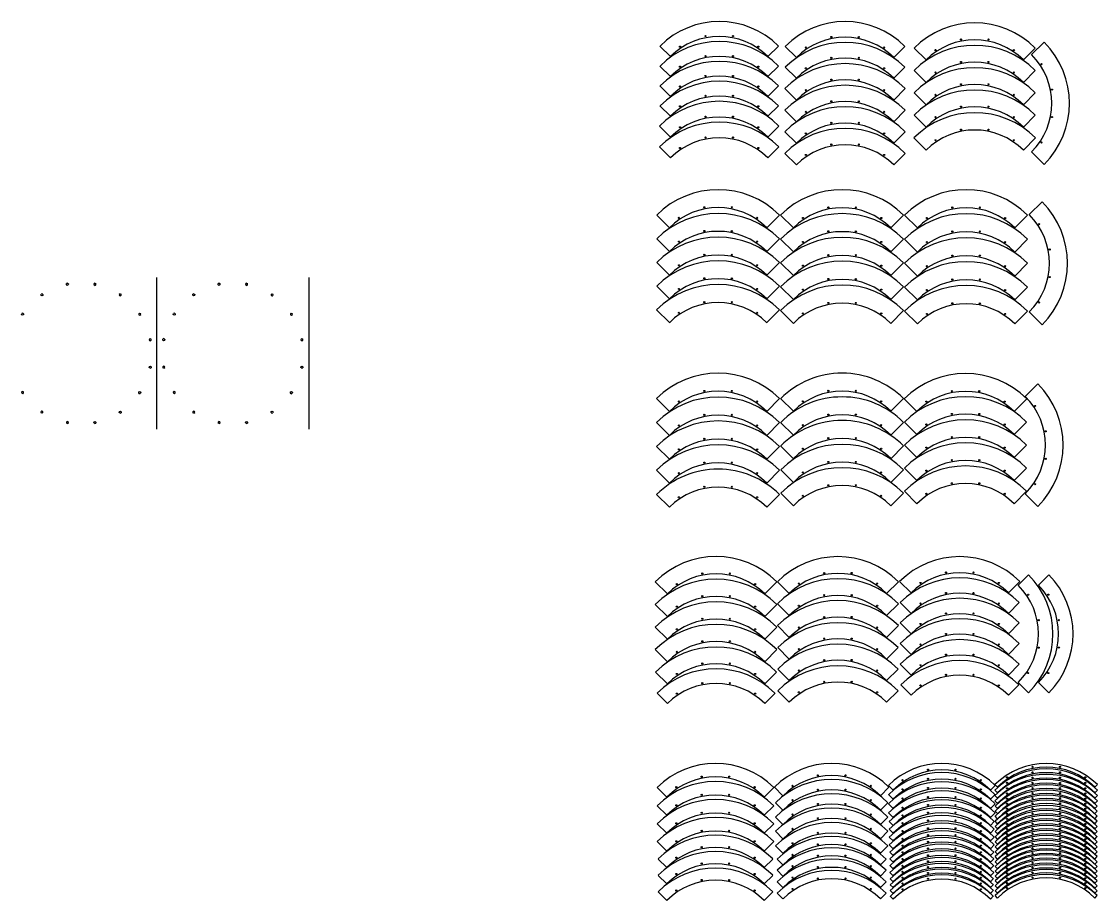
# Model space of a CAD drawing. Header units: millimetres. Extents: x -5261 to 5199, y -3405 to 2321.
# Drawn here: x -2830 to 78, y -3405 to -1030 of the extents above; entities that cross this region are included whole.
import ezdxf

# ---------------------------------------------------------------- set-up
doc = ezdxf.new("R2010")
doc.units = ezdxf.units.MM
doc.layers.add('Capa1', color=7, linetype='Continuous')
doc.layers.add('Predeterminado', color=7, linetype='Continuous')

msp = doc.modelspace()

# ---------------------------------------------------------------- linework, layer by layer
at = {"layer": 'Capa1', "color": 7, "linetype": 'Continuous'}
for p, q in [((-1076, -1124.8), (-1104.5, -1096.3)), ((-813, -1124.8), (-784.5, -1096.3)), ((-736, -1127.2), (-766, -1097.2)), ((-472.9, -1127.2), (-443, -1097.2)), ((-385.5, -1133.9), (-417.8, -1101.6)), ((-122.5, -1133.9), (-90.2, -1101.6)), ((-100.3, -1119.5), (-66.6, -1085.7)), ((-1076, -1178.7), (-1104.5, -1150.3)), ((-813, -1178.7), (-784.5, -1150.3)), ((-736, -1183.4), (-766, -1153.4)), ((-472.9, -1183.4), (-443, -1153.4)), ((-385.5, -1194.7), (-417.8, -1162.4)), ((-122.5, -1194.7), (-90.2, -1162.4)), ((-1076, -1232.5), (-1104.5, -1204)), ((-813, -1232.5), (-784.5, -1204)), ((-736, -1242.5), (-767.2, -1211.3)), ((-472.9, -1242.5), (-441.7, -1211.3)), ((-385.5, -1254.9), (-417.8, -1222.6)), ((-122.5, -1254.9), (-90.2, -1222.6)), ((-1076, -1286), (-1104.5, -1257.6)), ((-813, -1286), (-784.5, -1257.6)), ((-736, -1301.1), (-767.2, -1269.8)), ((-472.9, -1301.1), (-441.7, -1269.8)), ((-385.5, -1315.3), (-417.8, -1283)), ((-122.5, -1315.3), (-90.2, -1283)), ((-1076, -1342.6), (-1106, -1312.6)), ((-813, -1342.6), (-783, -1312.6)), ((-736, -1359.1), (-767.2, -1327.8)), ((-472.9, -1359.1), (-441.7, -1327.8)), ((-385.5, -1377.7), (-418.7, -1344.6)), ((-122.5, -1377.7), (-89.4, -1344.6)), ((-1076, -1398.8), (-1106, -1368.8)), ((-813, -1398.8), (-783, -1368.8)), ((-736, -1417.6), (-767.2, -1386.3)), ((-472.9, -1417.6), (-441.7, -1386.3)), ((-100.3, -1382.5), (-66.6, -1416.3)), ((-106.7, -1551.8), (-72, -1517.1)), ((-1079.1, -1587.3), (-1113.3, -1553.1)), ((-816.1, -1587.3), (-781.9, -1553.1)), ((-743.9, -1587.7), (-778.4, -1553.2)), ((-480.8, -1587.7), (-446.3, -1553.2)), ((-408.9, -1587.9), (-443.5, -1553.2)), ((-145.8, -1587.9), (-111.2, -1553.2)), ((-1079.1, -1651.5), (-1113.3, -1617.3)), ((-816.1, -1651.5), (-781.9, -1617.3)), ((-743.9, -1652.3), (-778.4, -1617.8)), ((-480.8, -1652.3), (-446.3, -1617.8)), ((-408.9, -1652.9), (-443.5, -1618.2)), ((-145.8, -1652.9), (-111.2, -1618.2)), ((-1079.1, -1715.5), (-1113.3, -1681.3)), ((-816.1, -1715.5), (-781.9, -1681.3)), ((-743.9, -1716.5), (-778.4, -1682)), ((-480.8, -1716.5), (-446.3, -1682)), ((-408.9, -1718), (-443.5, -1683.3)), ((-145.8, -1718), (-111.2, -1683.3)), ((-2463.9, -2131.9), (-2463.9, -1721.9)), ((-2053.9, -1721.9), (-2053.9, -2131.9)), ((-1079.1, -1779.4), (-1113.3, -1745.2)), ((-816.1, -1779.4), (-781.9, -1745.2)), ((-743.9, -1781.3), (-778.5, -1746.6)), ((-480.8, -1781.3), (-446.2, -1746.6)), ((-408.9, -1782.4), (-443.5, -1747.8)), ((-145.8, -1782.4), (-111.2, -1747.8)), ((-1079.1, -1843.7), (-1113.6, -1809.2)), ((-816.1, -1843.7), (-781.6, -1809.2)), ((-743.9, -1845.6), (-778.5, -1811)), ((-480.8, -1845.6), (-446.2, -1811)), ((-408.9, -1846.9), (-443.5, -1812.3)), ((-145.8, -1846.9), (-111.2, -1812.3)), ((-106.7, -1814.8), (-72, -1849.5)), ((-117.5, -2042.9), (-83.4, -2008.8)), ((-1079.1, -2083.5), (-1113.7, -2048.8)), ((-816.1, -2083.5), (-781.5, -2048.8)), ((-743.9, -2083.2), (-778.4, -2048.8)), ((-480.9, -2083.2), (-446.4, -2048.8)), ((-410.3, -2083.9), (-444.4, -2049.8)), ((-147.2, -2083.9), (-113.2, -2049.8)), ((-1079.1, -2148.2), (-1113.7, -2113.6)), ((-816.1, -2148.2), (-781.5, -2113.6)), ((-743.9, -2147.5), (-778.4, -2113.1)), ((-480.9, -2147.5), (-446.4, -2113.1)), ((-410.3, -2145.8), (-443.8, -2112.3)), ((-147.2, -2145.8), (-113.7, -2112.3)), ((-1079.1, -2212.8), (-1113.7, -2178.2)), ((-816.1, -2212.8), (-781.5, -2178.2)), ((-743.9, -2211.2), (-778.4, -2176.7)), ((-480.9, -2211.2), (-446.4, -2176.8)), ((-410.3, -2208.2), (-443.8, -2174.6)), ((-147.2, -2208.2), (-113.7, -2174.6)), ((-410.3, -2270.6), (-443.8, -2237)), ((-147.2, -2270.6), (-113.7, -2237)), ((-1079.1, -2277.2), (-1113.7, -2242.5)), ((-816.1, -2277.2), (-781.5, -2242.5)), ((-743.9, -2275.3), (-778, -2241.2)), ((-480.9, -2275.3), (-446.8, -2241.2)), ((-1079.1, -2342.5), (-1113.6, -2308)), ((-816.1, -2342.5), (-781.6, -2308.1)), ((-743.9, -2338.3), (-778, -2304.2)), ((-480.9, -2338.3), (-446.8, -2304.2)), ((-410.3, -2333), (-443.8, -2299.4)), ((-147.2, -2333), (-113.7, -2299.4)), ((-117.5, -2305.9), (-83.4, -2340)), ((-136.4, -2553.1), (-108.5, -2525.3)), ((-82, -2553.1), (-54.1, -2525.3)), ((-1084.6, -2576.8), (-1117.4, -2544)), ((-821.5, -2576.8), (-788.7, -2544)), ((-755.1, -2575.6), (-787.1, -2543.6)), ((-492.1, -2575.6), (-460.1, -2543.6)), ((-426.1, -2574), (-456.9, -2543.1)), ((-163, -2574), (-132.2, -2543.1)), ((-1084.6, -2637.9), (-1117.4, -2605)), ((-821.5, -2637.9), (-788.7, -2605)), ((-755.1, -2635.3), (-787.1, -2603.3)), ((-492.1, -2635.3), (-460.1, -2603.3)), ((-426.1, -2629.5), (-455.6, -2600)), ((-163, -2629.5), (-133.5, -2600)), ((-1084.6, -2699), (-1117.4, -2666.2)), ((-821.5, -2699), (-788.7, -2666.2)), ((-755.1, -2694.3), (-787.1, -2662.3)), ((-492.1, -2694.3), (-460.1, -2662.3)), ((-426.1, -2684.6), (-455.6, -2655.1)), ((-163, -2684.6), (-133.5, -2655.1)), ((-1084.6, -2760), (-1117.4, -2727.1)), ((-821.5, -2760), (-788.7, -2727.1)), ((-755.1, -2752.6), (-786, -2721.7)), ((-492.1, -2752.6), (-461.2, -2721.7)), ((-426.1, -2740), (-455.6, -2710.5)), ((-163, -2740), (-133.5, -2710.5)), ((-1084.6, -2819.9), (-1116.6, -2787.9)), ((-821.5, -2819.9), (-789.6, -2787.9)), ((-755.1, -2810.5), (-786, -2779.6)), ((-492.1, -2810.5), (-461.2, -2779.6)), ((-426.1, -2796.2), (-455.6, -2766.7)), ((-163, -2796.2), (-133.5, -2766.7)), ((-136.4, -2816.2), (-108.5, -2844)), ((-82, -2816.2), (-54.1, -2844)), ((-1084.6, -2873), (-1112.4, -2845.1)), ((-821.5, -2873), (-793.7, -2845.1)), ((-755.1, -2869.3), (-786, -2838.4)), ((-492.1, -2869.3), (-461.2, -2838.4)), ((-426.1, -2850.6), (-453.9, -2822.7)), ((-163, -2850.6), (-135.2, -2822.7)), ((-1086.1, -3125.7), (-1112, -3099.8)), ((-823.1, -3125.7), (-797.2, -3099.8)), ((-772.1, -3122.1), (-795.4, -3098.8)), ((-509, -3122.1), (-485.7, -3098.8)), ((-474.6, -3106.8), (-487.1, -3094.3)), ((-211.5, -3106.8), (-199, -3094.3)), ((-192.3, -3099.1), (-199.4, -3092)), ((-192.3, -3114.1), (-199.4, -3107)), ((70.7, -3099.1), (77.8, -3092)), ((70.7, -3114.1), (77.8, -3107)), ((-474.6, -3131.6), (-487.1, -3119)), ((-211.5, -3131.6), (-199, -3119)), ((-192.3, -3128.5), (-199.4, -3121.5)), ((-192.3, -3142.8), (-199.4, -3135.8)), ((70.7, -3128.5), (77.8, -3121.5)), ((70.7, -3142.8), (77.8, -3135.8)), ((-1086.1, -3174.7), (-1112, -3148.8)), ((-823.1, -3174.7), (-797.2, -3148.8)), ((-772.1, -3160.9), (-792.1, -3140.8)), ((-509, -3160.9), (-489, -3140.8)), ((-474.6, -3156.2), (-487.1, -3143.6)), ((-474.6, -3181), (-487.1, -3168.5)), ((-211.5, -3156.2), (-199, -3143.6)), ((-211.5, -3181), (-199, -3168.5)), ((-192.3, -3156.6), (-198.9, -3150)), ((-192.3, -3170.3), (-198.9, -3163.7)), ((70.7, -3156.6), (77.3, -3150)), ((70.7, -3170.3), (77.3, -3163.7)), ((-1086.1, -3223.2), (-1112, -3197.4)), ((-823.1, -3223.2), (-797.2, -3197.4)), ((-772.1, -3199.5), (-792.1, -3179.4)), ((-509, -3199.5), (-489, -3179.4)), ((-474.6, -3202), (-485, -3191.6)), ((-211.5, -3202), (-201.1, -3191.6)), ((-192.3, -3183.9), (-198.9, -3177.3)), ((-192.3, -3197.6), (-198.9, -3191)), ((70.7, -3183.9), (77.3, -3177.3)), ((70.7, -3197.6), (77.3, -3191)), ((-772.1, -3238.1), (-792.1, -3218.1)), ((-509, -3238.1), (-489, -3218.1)), ((-474.6, -3222.8), (-485, -3212.4)), ((-211.5, -3222.8), (-201.1, -3212.4)), ((-192.3, -3211.5), (-198.7, -3205.1)), ((-192.3, -3225.1), (-198.7, -3218.7)), ((70.7, -3211.5), (77.1, -3205.1)), ((70.7, -3225.1), (77.1, -3218.7)), ((-1086.1, -3271.8), (-1112, -3245.9)), ((-823.1, -3271.8), (-797.2, -3245.9)), ((-474.6, -3244.2), (-485, -3233.8)), ((-474.6, -3265.2), (-485, -3254.8)), ((-211.5, -3244.2), (-201.1, -3233.8)), ((-211.5, -3265.2), (-201.1, -3254.8)), ((-192.3, -3238.9), (-198.7, -3232.5)), ((-192.3, -3252.5), (-198.7, -3246.1)), ((70.7, -3238.9), (77.1, -3232.5)), ((70.7, -3252.5), (77.1, -3246.1)), ((-772.1, -3277.4), (-792.1, -3257.3)), ((-509, -3277.4), (-489, -3257.3)), ((-474.6, -3283.6), (-483.5, -3274.7)), ((-211.5, -3283.6), (-202.6, -3274.7)), ((-192.3, -3266.2), (-198.7, -3259.8)), ((-192.3, -3279.4), (-198.7, -3273.1)), ((70.7, -3266.2), (77.1, -3259.8)), ((70.7, -3279.4), (77.1, -3273.1)), ((-1086.1, -3316.2), (-1109.5, -3292.9)), ((-823.1, -3316.2), (-799.8, -3292.9)), ((-772.1, -3308.6), (-787.7, -3292.9)), ((-509, -3308.6), (-493.3, -3292.9)), ((-474.6, -3301.6), (-483.5, -3292.7)), ((-474.6, -3319.7), (-483.5, -3310.8)), ((-211.5, -3301.6), (-202.6, -3292.7)), ((-211.5, -3319.7), (-202.6, -3310.8)), ((-192.3, -3292.9), (-198.7, -3286.5)), ((-192.3, -3306.5), (-198.7, -3300.1)), ((-192.3, -3319.4), (-198.7, -3313.1)), ((70.7, -3292.9), (77.1, -3286.5)), ((70.7, -3306.5), (77.1, -3300.1)), ((70.7, -3319.4), (77.1, -3313.1)), ((-1086.1, -3360.3), (-1109.5, -3337)), ((-823.1, -3360.3), (-799.8, -3337)), ((-772.1, -3339.1), (-787.7, -3323.4)), ((-509, -3339.1), (-493.3, -3323.4)), ((-474.6, -3338.1), (-483.5, -3329.2)), ((-211.5, -3338.1), (-202.6, -3329.2)), ((-192.3, -3332.4), (-198.7, -3326)), ((-192.3, -3345.3), (-198.7, -3339)), ((70.7, -3332.4), (77.1, -3326)), ((70.7, -3345.3), (77.1, -3339)), ((-772.1, -3369.9), (-787.7, -3354.2)), ((-509, -3369.9), (-493.3, -3354.2)), ((-474.6, -3354.3), (-482.4, -3346.5)), ((-474.6, -3370.2), (-482.4, -3362.3)), ((-211.5, -3354.3), (-203.7, -3346.5)), ((-211.5, -3370.2), (-203.7, -3362.3)), ((-192.3, -3358.6), (-198.7, -3352.2)), ((-192.3, -3371.7), (-198.7, -3365.3)), ((70.7, -3358.6), (77.1, -3352.2)), ((70.7, -3371.7), (77.1, -3365.3)), ((-1086.1, -3404.9), (-1109.5, -3381.6)), ((-823.1, -3404.9), (-799.8, -3381.6)), ((-772.1, -3400.6), (-787.7, -3384.9)), ((-509, -3400.6), (-493.3, -3384.9)), ((-474.6, -3385.9), (-482.4, -3378)), ((-474.6, -3401.6), (-482.4, -3393.7)), ((-211.5, -3385.9), (-203.7, -3378)), ((-211.5, -3401.6), (-203.7, -3393.7)), ((-192.3, -3385), (-198.7, -3378.6)), ((-192.3, -3398.3), (-198.7, -3391.9)), ((70.7, -3385), (77.1, -3378.6)), ((70.7, -3398.3), (77.1, -3391.9))]:
    msp.add_line(p, q, dxfattribs=at)
for centre in [(-981.7, -1069.4), (-907.3, -1069.4), (-641.6, -1071.9), (-567.3, -1071.9), (-1050.3, -1097.9), (-838.7, -1097.9), (-710.3, -1100.3), (-498.6, -1100.3), (-291.2, -1078.6), (-216.9, -1078.6), (-981.7, -1123.4), (-907.3, -1123.4), (-641.6, -1128.1), (-567.3, -1128.1), (-359.9, -1107.1), (-148.2, -1107.1), (-1050.3, -1151.9), (-838.7, -1151.9), (-710.3, -1156.5), (-498.6, -1156.5), (-291.2, -1139.3), (-216.9, -1139.3), (-73.5, -1145.2), (-981.7, -1177.2), (-907.3, -1177.2), (-641.6, -1187.2), (-567.3, -1187.2), (-359.9, -1167.8), (-148.2, -1167.8), (-1050.3, -1205.6), (-838.7, -1205.6), (-710.3, -1215.6), (-498.6, -1215.6), (-291.2, -1199.6), (-216.9, -1199.6), (-45, -1213.9), (-981.7, -1230.7), (-907.3, -1230.7), (-641.6, -1245.8), (-567.3, -1245.8), (-359.9, -1228.1), (-148.2, -1228.1), (-1050.3, -1259.2), (-838.7, -1259.2), (-710.3, -1274.2), (-498.6, -1274.2), (-291.2, -1259.9), (-216.9, -1259.9), (-981.7, -1287.2), (-907.3, -1287.2), (-641.6, -1303.8), (-567.3, -1303.8), (-359.9, -1288.4), (-148.2, -1288.4), (-45, -1288.2), (-1050.3, -1315.7), (-838.7, -1315.7), (-710.3, -1332.2), (-498.6, -1332.2), (-291.2, -1322.4), (-216.9, -1322.4), (-981.7, -1343.4), (-907.3, -1343.4), (-641.6, -1362.2), (-567.3, -1362.2), (-359.9, -1350.8), (-148.2, -1350.8), (-73.5, -1356.9), (-1050.3, -1371.9), (-838.7, -1371.9), (-710.3, -1390.7), (-498.6, -1390.7), (-984.8, -1531.9), (-910.4, -1531.9), (-649.5, -1532.4), (-575.2, -1532.4), (-314.5, -1532.6), (-240.2, -1532.6), (-1053.4, -1560.4), (-841.8, -1560.4), (-718.2, -1560.8), (-506.5, -1560.8), (-383.2, -1561), (-171.5, -1561), (-984.8, -1596.2), (-910.4, -1596.2), (-649.5, -1597), (-575.2, -1597), (-314.5, -1597.5), (-240.2, -1597.5), (-79.8, -1577.5), (-1053.4, -1624.6), (-841.8, -1624.6), (-718.2, -1625.5), (-506.5, -1625.5), (-383.2, -1626), (-171.5, -1626), (-51.4, -1646.1), (-984.8, -1660.2), (-910.4, -1660.2), (-649.5, -1661.2), (-575.2, -1661.2), (-314.5, -1662.6), (-240.2, -1662.6), (-1053.4, -1688.6), (-841.8, -1688.6), (-718.2, -1689.7), (-506.5, -1689.7), (-383.2, -1691.1), (-171.5, -1691.1), (-984.8, -1724.1), (-910.4, -1724.1), (-649.5, -1725.9), (-575.2, -1725.9), (-314.5, -1727.1), (-240.2, -1727.1), (-51.4, -1720.5), (-1053.4, -1752.5), (-841.8, -1752.5), (-718.2, -1754.4), (-506.5, -1754.4), (-383.2, -1755.6), (-171.5, -1755.6), (-984.8, -1788.4), (-910.4, -1788.4), (-649.5, -1790.3), (-575.2, -1790.3), (-314.5, -1791.6), (-240.2, -1791.6), (-79.8, -1789.1), (-1053.4, -1816.9), (-841.8, -1816.9), (-718.2, -1818.7), (-506.5, -1818.7), (-383.2, -1820.1), (-171.5, -1820.1), (-984.8, -2028.1), (-910.4, -2028.1), (-649.6, -2027.9), (-575.2, -2027.9), (-315.9, -2028.6), (-241.6, -2028.6), (-1053.4, -2056.6), (-841.8, -2056.6), (-718.2, -2056.3), (-506.6, -2056.3), (-384.6, -2057), (-172.9, -2057), (-984.8, -2092.8), (-910.4, -2092.8), (-649.6, -2092.2), (-575.2, -2092.2), (-315.9, -2090.5), (-241.6, -2090.5), (-90.6, -2068.6), (-1053.4, -2121.3), (-841.8, -2121.3), (-718.2, -2120.6), (-506.6, -2120.6), (-384.6, -2118.9), (-172.9, -2118.9), (-315.9, -2152.9), (-241.6, -2152.9), (-62.1, -2137.3), (-984.8, -2157.5), (-910.4, -2157.5), (-649.6, -2155.8), (-575.2, -2155.8), (-384.6, -2181.3), (-172.9, -2181.3), (-1053.4, -2186), (-841.8, -2186), (-718.2, -2184.3), (-506.6, -2184.3), (-984.8, -2221.8), (-910.4, -2221.8), (-649.6, -2220), (-575.2, -2220), (-315.9, -2215.3), (-241.6, -2215.3), (-62.1, -2211.6), (-1053.4, -2250.3), (-841.8, -2250.3), (-718.2, -2248.4), (-506.6, -2248.4), (-384.6, -2243.7), (-172.9, -2243.7), (-984.8, -2287.1), (-910.5, -2287.1), (-649.6, -2283), (-575.2, -2283), (-315.9, -2277.7), (-241.6, -2277.7), (-90.6, -2280.3), (-1053.5, -2315.6), (-841.8, -2315.6), (-718.2, -2311.4), (-506.6, -2311.4), (-384.6, -2306.1), (-172.9, -2306.1), (-990.2, -2521.5), (-915.9, -2521.5), (-660.7, -2520.2), (-586.4, -2520.2), (-331.7, -2518.7), (-257.4, -2518.7), (-1058.9, -2549.9), (-847.2, -2549.9), (-729.4, -2548.7), (-517.7, -2548.7), (-400.4, -2547.1), (-188.7, -2547.1), (-990.2, -2582.6), (-915.9, -2582.6), (-660.7, -2579.9), (-586.4, -2579.9), (-331.7, -2574.2), (-257.4, -2574.2), (-109.5, -2578.8), (-55.1, -2578.8), (-1058.9, -2611), (-847.2, -2611), (-729.4, -2608.4), (-517.7, -2608.4), (-400.4, -2602.6), (-188.7, -2602.6), (-990.2, -2643.7), (-915.9, -2643.7), (-660.7, -2639), (-586.4, -2639), (-331.7, -2629.3), (-257.4, -2629.3), (-81, -2647.5), (-26.7, -2647.5), (-1058.9, -2672.2), (-847.2, -2672.2), (-729.4, -2667.4), (-517.7, -2667.4), (-400.4, -2657.8), (-188.7, -2657.8), (-990.2, -2704.6), (-915.9, -2704.6), (-660.7, -2697.3), (-586.4, -2697.3), (-331.7, -2684.7), (-257.4, -2684.7), (-1058.9, -2733.1), (-847.2, -2733.1), (-729.4, -2725.7), (-517.7, -2725.7), (-400.4, -2713.1), (-188.7, -2713.1), (-81, -2721.8), (-26.7, -2721.8), (-660.7, -2755.2), (-586.4, -2755.2), (-331.7, -2740.9), (-257.4, -2740.9), (-990.2, -2764.6), (-915.9, -2764.6), (-729.4, -2783.6), (-517.7, -2783.6), (-400.4, -2769.4), (-188.7, -2769.4), (-109.5, -2790.5), (-55.1, -2790.5), (-1058.9, -2793), (-990.2, -2817.7), (-915.9, -2817.7), (-847.2, -2793), (-660.7, -2814), (-586.4, -2814), (-331.7, -2795.3), (-257.4, -2795.3), (-1058.9, -2846.1), (-847.2, -2846.1), (-729.4, -2842.4), (-517.7, -2842.4), (-400.4, -2823.7), (-188.7, -2823.7), (-380.2, -3051.5), (-305.9, -3051.5), (-98, -3043.8), (-23.6, -3043.8), (-991.8, -3070.3), (-917.4, -3070.3), (-677.7, -3066.8), (-603.4, -3066.8), (-448.9, -3080), (-380.2, -3076.3), (-305.9, -3076.3), (-237.2, -3080), (-166.6, -3072.2), (-98, -3058.8), (-98, -3073.2), (-23.6, -3058.8), (-23.6, -3073.2), (45, -3072.2), (-1060.4, -3098.8), (-848.8, -3098.8), (-746.4, -3095.2), (-677.7, -3105.6), (-603.4, -3105.6), (-534.7, -3095.2), (-448.9, -3104.7), (-380.2, -3100.8), (-305.9, -3100.8), (-237.2, -3104.7), (-166.6, -3087.2), (-166.6, -3101.7), (-98, -3087.5), (-98, -3101.3), (-23.6, -3087.5), (-23.6, -3101.3), (45, -3087.2), (45, -3101.7), (-991.8, -3119.4), (-917.4, -3119.4), (-746.4, -3134), (-534.7, -3134), (-448.9, -3129.3), (-380.2, -3125.7), (-305.9, -3125.7), (-237.2, -3129.3), (-166.6, -3116), (-166.6, -3129.7), (-98, -3115), (-98, -3128.6), (-23.6, -3115), (-23.6, -3128.6), (45, -3116), (45, -3129.7), (-1060.4, -3147.8), (-991.8, -3167.9), (-917.4, -3167.9), (-848.8, -3147.8), (-677.7, -3144.2), (-603.4, -3144.2), (-448.9, -3154.2), (-380.2, -3146.7), (-380.2, -3167.5), (-305.9, -3146.7), (-305.9, -3167.5), (-237.2, -3154.2), (-166.6, -3143.5), (-166.6, -3157), (-166.6, -3170.7), (-98, -3142.3), (-98, -3156.2), (-98, -3169.8), (-23.6, -3142.3), (-23.6, -3156.2), (-23.6, -3169.8), (45, -3143.5), (45, -3157), (45, -3170.7), (-1060.4, -3196.4), (-848.8, -3196.4), (-746.4, -3172.6), (-677.7, -3182.8), (-603.4, -3182.8), (-534.7, -3172.6), (-448.9, -3175.1), (-448.9, -3196), (-380.2, -3188.9), (-305.9, -3188.9), (-237.2, -3175.1), (-237.2, -3196), (-166.6, -3184.6), (-166.6, -3198.2), (-98, -3183.6), (-98, -3197.2), (-23.6, -3183.6), (-23.6, -3197.2), (45, -3184.6), (45, -3198.2), (-991.8, -3216.5), (-917.4, -3216.5), (-746.4, -3211.3), (-677.7, -3222.1), (-603.4, -3222.1), (-534.7, -3211.3), (-448.9, -3217.3), (-380.2, -3209.9), (-380.2, -3228.3), (-305.9, -3209.9), (-305.9, -3228.3), (-237.2, -3217.3), (-166.6, -3212), (-166.6, -3225.6), (-98, -3210.9), (-98, -3224.1), (-23.6, -3210.9), (-23.6, -3224.1), (45, -3212), (45, -3225.6), (-1060.4, -3244.9), (-848.8, -3244.9), (-746.4, -3250.5), (-677.7, -3253.3), (-603.4, -3253.3), (-534.7, -3250.5), (-448.9, -3238.3), (-448.9, -3256.7), (-380.2, -3246.3), (-305.9, -3246.3), (-237.2, -3238.3), (-237.2, -3256.7), (-166.6, -3239.3), (-166.6, -3252.6), (-98, -3237.6), (-98, -3251.2), (-23.6, -3237.6), (-23.6, -3251.2), (45, -3239.3), (45, -3252.6), (-991.8, -3260.9), (-917.4, -3260.9), (-746.4, -3281.7), (-677.7, -3283.7), (-603.4, -3283.7), (-534.7, -3281.7), (-448.9, -3274.7), (-380.2, -3264.4), (-380.2, -3282.8), (-305.9, -3264.4), (-305.9, -3282.8), (-237.2, -3274.7), (-166.6, -3266), (-166.6, -3279.6), (-98, -3264.1), (-98, -3277.1), (-23.6, -3264.1), (-23.6, -3277.1), (45, -3266), (45, -3279.6), (-1060.4, -3289.3), (-991.8, -3305), (-917.4, -3305), (-848.8, -3289.3), (-746.4, -3312.2), (-677.7, -3314.5), (-603.4, -3314.5), (-534.7, -3312.2), (-448.9, -3292.9), (-448.9, -3311.3), (-380.2, -3299), (-380.2, -3314.8), (-305.9, -3299), (-305.9, -3314.8), (-237.2, -3292.9), (-237.2, -3311.3), (-166.6, -3292.6), (-166.6, -3305.5), (-98, -3290), (-98, -3303.3), (-23.6, -3290), (-23.6, -3303.3), (45, -3292.6), (45, -3305.5), (-1060.4, -3333.4), (-848.8, -3333.4), (-746.4, -3343), (-677.7, -3345.3), (-603.4, -3345.3), (-534.7, -3343), (-448.9, -3327.5), (-448.9, -3343.3), (-380.2, -3330.5), (-305.9, -3330.5), (-237.2, -3327.5), (-237.2, -3343.3), (-166.6, -3318.5), (-166.6, -3331.7), (-166.6, -3344.8), (-98, -3316.4), (-98, -3329.7), (-98, -3343), (-23.6, -3316.4), (-23.6, -3329.7), (-23.6, -3343), (45, -3318.5), (45, -3331.7), (45, -3344.8), (-991.8, -3349.6), (-917.4, -3349.6), (-746.4, -3373.7), (-534.7, -3373.7), (-448.9, -3359), (-380.2, -3346.2), (-305.9, -3346.2), (-237.2, -3359), (-166.6, -3358.1), (-166.6, -3371.4), (45, -3358.1), (45, -3371.4), (-1060.4, -3378), (-848.8, -3378), (-448.9, -3374.7), (-237.2, -3374.7)]:
    msp.add_circle(centre, 1.5, dxfattribs=at)
for centre, radius, start, end in [((-944.5, -1256.3), 226.2, 45, 135), ((-604.5, -1258.7), 228.4, 45, 135), ((-254, -1265.5), 231.7, 45, 135), ((-944.5, -1310.3), 226.2, 45, 135), ((-604.5, -1314.9), 228.4, 45, 135), ((-254, -1326.2), 231.7, 45, 135), ((-231.8, -1251), 233.7, 315, 45), ((-944.5, -1364), 226.2, 45, 135), ((-604.5, -1374), 230.2, 45, 135), ((-254, -1386.5), 231.7, 45, 135), ((-944.5, -1417.6), 226.2, 45, 135), ((-604.5, -1432.6), 230.2, 45, 135), ((-254, -1446.8), 231.7, 45, 135), ((-944.5, -1474.1), 228.4, 45, 135), ((-604.5, -1490.6), 230.2, 45, 135), ((-254, -1509.2), 232.8, 45, 135), ((-944.5, -1530.3), 228.4, 45, 135), ((-604.5, -1549.1), 230.2, 45, 135), ((-947.6, -1718.8), 234.4, 45, 135), ((-612.4, -1719.2), 234.8, 45, 135), ((-277.3, -1719.4), 235, 45, 135), ((-238.2, -1683.3), 235, 315, 45), ((-947.6, -1783), 234.4, 45, 135), ((-612.4, -1783.9), 234.8, 45, 135), ((-277.3, -1784.4), 235, 45, 135), ((-947.6, -1847), 234.4, 45, 135), ((-612.4, -1848.1), 234.8, 45, 135), ((-277.3, -1849.5), 235, 45, 135), ((-947.6, -1910.9), 234.4, 45, 135), ((-612.4, -1912.8), 235, 45, 135), ((-277.3, -1914), 235, 45, 135), ((-947.6, -1975.3), 234.8, 45, 135), ((-612.4, -1977.1), 235, 45, 135), ((-277.3, -1978.5), 235, 45, 135), ((-947.6, -2215), 234.9, 45, 135), ((-612.4, -2214.7), 234.7, 44.9916, 135), ((-278.8, -2215.4), 234.2, 45, 135), ((-249, -2174.4), 234.2, 315, 45), ((-947.6, -2279.7), 234.9, 45, 135), ((-612.4, -2279), 234.7, 44.9916, 135), ((-278.8, -2277.3), 233.5, 45, 135), ((-947.6, -2344.3), 234.9, 45, 135), ((-612.4, -2342.7), 234.7, 44.9916, 135), ((-278.8, -2339.7), 233.5, 45, 135), ((-947.6, -2408.7), 234.9, 45, 135), ((-612.4, -2406.8), 234.2, 45, 135), ((-278.8, -2402.1), 233.5, 45, 135), ((-612.4, -2469.8), 234.2, 45, 135), ((-278.8, -2464.5), 233.5, 45, 135), ((-947.6, -2474), 234.7, 44.9916, 135), ((-953.1, -2708.3), 232.5, 45, 135), ((-623.6, -2707.1), 231.2, 45, 135), ((-294.5, -2705.5), 229.6, 45, 135), ((-267.9, -2684.6), 225.4, 315, 45), ((-213.5, -2684.6), 225.4, 315, 45), ((-953.1, -2769.4), 232.5, 45, 135), ((-623.6, -2766.8), 231.2, 45, 135), ((-294.5, -2761), 227.7, 45, 135), ((-953.1, -2830.6), 232.5, 45, 135), ((-623.6, -2825.8), 231.2, 45, 135), ((-294.5, -2816.2), 227.7, 45, 135), ((-294.5, -2871.5), 227.7, 45, 135), ((-953.1, -2891.5), 232.5, 45, 135), ((-623.6, -2884.1), 229.6, 45, 135), ((-294.5, -2927.8), 227.7, 45, 135), ((-953.1, -2951.4), 231.2, 45, 135), ((-623.6, -2942), 229.6, 45, 135), ((-294.5, -2982.1), 225.4, 45, 135), ((-953.1, -3004.5), 225.4, 45, 135), ((-623.6, -3000.8), 229.6, 45, 135), ((-954.6, -3257.2), 222.6, 45, 135), ((-640.5, -3253.6), 219, 45, 135), ((-343, -3238.3), 203.7, 45, 135), ((-60.8, -3230.6), 196, 45, 135), ((-60.8, -3245.6), 196, 45, 135), ((-640.5, -3292.4), 214.4, 45, 135), ((-343, -3263.1), 203.7, 45, 135), ((-60.8, -3260.1), 196, 45, 135), ((-60.8, -3274.3), 196, 45, 135), ((-954.6, -3306.2), 222.6, 45, 135), ((-343, -3287.7), 203.7, 45, 135), ((-343, -3312.6), 203.7, 45, 135), ((-60.8, -3288.1), 195.3, 45, 135), ((-60.8, -3301.9), 195.3, 45, 135), ((-954.6, -3354.8), 222.6, 45, 135), ((-640.5, -3331), 214.4, 45, 135), ((-343, -3333.5), 200.8, 45, 135), ((-60.8, -3315.4), 195.3, 45, 135), ((-60.8, -3329.1), 195.3, 45, 135), ((-640.5, -3369.6), 214.4, 45, 135), ((-343, -3354.4), 200.8, 45, 135), ((-60.8, -3343), 195, 45, 135), ((-60.8, -3356.6), 195, 45, 135), ((-954.6, -3403.3), 222.6, 45, 135), ((-640.5, -3408.9), 214.4, 45, 135), ((-343, -3375.7), 200.8, 45, 135), ((-343, -3396.7), 200.8, 45, 135), ((-60.8, -3370.4), 195, 45, 135), ((-60.8, -3384), 195, 45, 135), ((-343, -3415.1), 198.6, 45, 135), ((-954.6, -3447.7), 219, 45, 135), ((-640.5, -3440.1), 208.2, 45, 135), ((-343, -3433.1), 198.6, 45, 135), ((-343, -3451.3), 198.6, 45, 135), ((-954.6, -3491.8), 219, 45, 135), ((-640.5, -3470.6), 208.2, 45, 135), ((-343, -3469.7), 198.6, 45, 135), ((-640.5, -3501.4), 208.2, 45, 135), ((-343, -3485.9), 197.1, 45, 135), ((-343, -3501.7), 197.1, 45, 135), ((-954.6, -3536.4), 219, 45, 135), ((-640.5, -3532.1), 208.2, 45, 135), ((-343, -3517.4), 197.1, 45, 135), ((-343, -3533.1), 197.1, 45, 135)]:
    msp.add_arc(centre, radius, start, end, dxfattribs=at)
at = {"layer": 'Predeterminado', "color": 7, "linetype": 'Continuous'}
for p, q in [((-2708.7, -1741.1), (-2708.2, -1738.2)), ((-2706.5, -1742.9), (-2708.7, -1741.1)), ((-2705.5, -1737.2), (-2708.2, -1738.2)), ((-2703.8, -1741.9), (-2706.5, -1742.9)), ((-2705.5, -1737.2), (-2703.3, -1739.1)), ((-2703.3, -1739.1), (-2703.8, -1741.9)), ((-2632.2, -1737.2), (-2634.4, -1739.1)), ((-2634.4, -1739.1), (-2633.9, -1741.9)), ((-2633.9, -1741.9), (-2631.2, -1742.9)), ((-2632.2, -1737.2), (-2629.5, -1738.2)), ((-2631.2, -1742.9), (-2629, -1741.1)), ((-2629, -1741.1), (-2629.5, -1738.2)), ((-2298.7, -1741.1), (-2298.2, -1738.2)), ((-2296.5, -1742.9), (-2298.7, -1741.1)), ((-2295.5, -1737.2), (-2298.2, -1738.2)), ((-2293.8, -1741.9), (-2296.5, -1742.9)), ((-2295.5, -1737.2), (-2293.3, -1739.1)), ((-2293.3, -1739.1), (-2293.8, -1741.9)), ((-2222.2, -1737.2), (-2224.4, -1739.1)), ((-2224.4, -1739.1), (-2223.9, -1741.9)), ((-2223.9, -1741.9), (-2221.2, -1742.9)), ((-2222.2, -1737.2), (-2219.5, -1738.2)), ((-2221.2, -1742.9), (-2219, -1741.1)), ((-2219, -1741.1), (-2219.5, -1738.2)), ((-2777.4, -1769.5), (-2776.9, -1766.7)), ((-2775.2, -1771.4), (-2777.4, -1769.5)), ((-2774.2, -1765.7), (-2776.9, -1766.7)), ((-2772.5, -1770.4), (-2775.2, -1771.4)), ((-2774.2, -1765.7), (-2772, -1767.5)), ((-2772, -1767.5), (-2772.5, -1770.4)), ((-2563.5, -1765.7), (-2565.7, -1767.5)), ((-2565.7, -1767.5), (-2565.2, -1770.4)), ((-2565.2, -1770.4), (-2562.5, -1771.4)), ((-2563.5, -1765.7), (-2560.8, -1766.7)), ((-2562.5, -1771.4), (-2560.3, -1769.5)), ((-2560.3, -1769.5), (-2560.8, -1766.7)), ((-2367.4, -1769.5), (-2366.9, -1766.7)), ((-2365.2, -1771.4), (-2367.4, -1769.5)), ((-2364.2, -1765.7), (-2366.9, -1766.7)), ((-2362.5, -1770.4), (-2365.2, -1771.4)), ((-2364.2, -1765.7), (-2362, -1767.5)), ((-2362, -1767.5), (-2362.5, -1770.4)), ((-2153.5, -1765.7), (-2155.7, -1767.5)), ((-2155.7, -1767.5), (-2155.2, -1770.4)), ((-2155.2, -1770.4), (-2152.5, -1771.4)), ((-2153.5, -1765.7), (-2150.8, -1766.7)), ((-2152.5, -1771.4), (-2150.3, -1769.5)), ((-2150.3, -1769.5), (-2150.8, -1766.7)), ((-2830, -1822.1), (-2829.5, -1819.2)), ((-2827.8, -1823.9), (-2830, -1822.1)), ((-2826.8, -1818.2), (-2829.5, -1819.2)), ((-2825, -1822.9), (-2827.8, -1823.9)), ((-2826.8, -1818.2), (-2824.5, -1820.1)), ((-2824.5, -1820.1), (-2825, -1822.9)), ((-2511, -1818.2), (-2513.2, -1820.1)), ((-2513.2, -1820.1), (-2512.7, -1822.9)), ((-2512.7, -1822.9), (-2510, -1823.9)), ((-2511, -1818.2), (-2508.3, -1819.2)), ((-2510, -1823.9), (-2507.8, -1822.1)), ((-2507.8, -1822.1), (-2508.3, -1819.2)), ((-2420, -1822.1), (-2419.5, -1819.2)), ((-2417.8, -1823.9), (-2420, -1822.1)), ((-2416.8, -1818.2), (-2419.5, -1819.2)), ((-2415, -1822.9), (-2417.8, -1823.9)), ((-2416.8, -1818.2), (-2414.5, -1820.1)), ((-2414.5, -1820.1), (-2415, -1822.9)), ((-2101, -1818.2), (-2103.2, -1820.1)), ((-2103.2, -1820.1), (-2102.7, -1822.9)), ((-2102.7, -1822.9), (-2100, -1823.9)), ((-2101, -1818.2), (-2098.3, -1819.2)), ((-2100, -1823.9), (-2097.8, -1822.1)), ((-2097.8, -1822.1), (-2098.3, -1819.2)), ((-2482.5, -1886.9), (-2484.7, -1888.8)), ((-2484.7, -1888.8), (-2484.2, -1891.6)), ((-2482.5, -1886.9), (-2479.8, -1887.9)), ((-2479.3, -1890.7), (-2479.8, -1887.9)), ((-2448.4, -1890.7), (-2447.9, -1887.9)), ((-2445.2, -1886.9), (-2447.9, -1887.9)), ((-2445.2, -1886.9), (-2443, -1888.8)), ((-2443, -1888.8), (-2443.5, -1891.6)), ((-2072.5, -1886.9), (-2074.7, -1888.8)), ((-2074.7, -1888.8), (-2074.2, -1891.6)), ((-2072.5, -1886.9), (-2069.8, -1887.9)), ((-2069.3, -1890.7), (-2069.8, -1887.9)), ((-2484.2, -1891.6), (-2481.5, -1892.6)), ((-2481.5, -1892.6), (-2479.3, -1890.7)), ((-2446.2, -1892.6), (-2448.4, -1890.7)), ((-2443.5, -1891.6), (-2446.2, -1892.6)), ((-2074.2, -1891.6), (-2071.5, -1892.6)), ((-2071.5, -1892.6), (-2069.3, -1890.7)), ((-2484.7, -1965.1), (-2484.2, -1962.2)), ((-2482.5, -1966.9), (-2484.7, -1965.1)), ((-2484.2, -1962.2), (-2481.5, -1961.2)), ((-2482.5, -1966.9), (-2479.8, -1965.9)), ((-2481.5, -1961.2), (-2479.3, -1963.1)), ((-2479.3, -1963.1), (-2479.8, -1965.9)), ((-2446.2, -1961.2), (-2448.4, -1963.1)), ((-2448.4, -1963.1), (-2447.9, -1965.9)), ((-2445.2, -1966.9), (-2447.9, -1965.9)), ((-2443.5, -1962.2), (-2446.2, -1961.2)), ((-2445.2, -1966.9), (-2443, -1965.1)), ((-2443, -1965.1), (-2443.5, -1962.2)), ((-2074.7, -1965.1), (-2074.2, -1962.2)), ((-2072.5, -1966.9), (-2074.7, -1965.1)), ((-2074.2, -1962.2), (-2071.5, -1961.2)), ((-2072.5, -1966.9), (-2069.8, -1965.9)), ((-2071.5, -1961.2), (-2069.3, -1963.1)), ((-2069.3, -1963.1), (-2069.8, -1965.9)), ((-2827.8, -2029.9), (-2830, -2031.8)), ((-2830, -2031.8), (-2829.5, -2034.6)), ((-2826.8, -2035.6), (-2829.5, -2034.6)), ((-2825, -2030.9), (-2827.8, -2029.9)), ((-2826.8, -2035.6), (-2824.5, -2033.7)), ((-2824.5, -2033.7), (-2825, -2030.9)), ((-2513.2, -2033.7), (-2512.7, -2030.9)), ((-2511, -2035.6), (-2513.2, -2033.7)), ((-2512.7, -2030.9), (-2510, -2029.9)), ((-2511, -2035.6), (-2508.3, -2034.6)), ((-2510, -2029.9), (-2507.8, -2031.8)), ((-2507.8, -2031.8), (-2508.3, -2034.6)), ((-2417.8, -2029.9), (-2420, -2031.8)), ((-2420, -2031.8), (-2419.5, -2034.6)), ((-2416.8, -2035.6), (-2419.5, -2034.6)), ((-2415, -2030.9), (-2417.8, -2029.9)), ((-2416.8, -2035.6), (-2414.5, -2033.7)), ((-2414.5, -2033.7), (-2415, -2030.9)), ((-2103.2, -2033.7), (-2102.7, -2030.9)), ((-2101, -2035.6), (-2103.2, -2033.7)), ((-2102.7, -2030.9), (-2100, -2029.9)), ((-2101, -2035.6), (-2098.3, -2034.6)), ((-2100, -2029.9), (-2097.8, -2031.8)), ((-2097.8, -2031.8), (-2098.3, -2034.6)), ((-2775.2, -2082.5), (-2777.4, -2084.3)), ((-2777.4, -2084.3), (-2776.9, -2087.2)), ((-2774.2, -2088.2), (-2776.9, -2087.2)), ((-2772.5, -2083.5), (-2775.2, -2082.5)), ((-2774.2, -2088.2), (-2772, -2086.3)), ((-2772, -2086.3), (-2772.5, -2083.5)), ((-2565.7, -2086.3), (-2565.2, -2083.5)), ((-2563.5, -2088.2), (-2565.7, -2086.3)), ((-2565.2, -2083.5), (-2562.5, -2082.5)), ((-2563.5, -2088.2), (-2560.8, -2087.2)), ((-2562.5, -2082.5), (-2560.3, -2084.3)), ((-2560.3, -2084.3), (-2560.8, -2087.2)), ((-2365.2, -2082.5), (-2367.4, -2084.3)), ((-2367.4, -2084.3), (-2366.9, -2087.2)), ((-2364.2, -2088.2), (-2366.9, -2087.2)), ((-2362.5, -2083.5), (-2365.2, -2082.5)), ((-2364.2, -2088.2), (-2362, -2086.3)), ((-2362, -2086.3), (-2362.5, -2083.5)), ((-2155.7, -2086.3), (-2155.2, -2083.5)), ((-2153.5, -2088.2), (-2155.7, -2086.3)), ((-2155.2, -2083.5), (-2152.5, -2082.5)), ((-2153.5, -2088.2), (-2150.8, -2087.2)), ((-2152.5, -2082.5), (-2150.3, -2084.3)), ((-2150.3, -2084.3), (-2150.8, -2087.2)), ((-2706.5, -2110.9), (-2708.7, -2112.8)), ((-2708.7, -2112.8), (-2708.2, -2115.6)), ((-2705.5, -2116.6), (-2708.2, -2115.6)), ((-2703.8, -2111.9), (-2706.5, -2110.9)), ((-2705.5, -2116.6), (-2703.3, -2114.7)), ((-2703.3, -2114.7), (-2703.8, -2111.9)), ((-2634.4, -2114.7), (-2633.9, -2111.9)), ((-2632.2, -2116.6), (-2634.4, -2114.7)), ((-2633.9, -2111.9), (-2631.2, -2110.9)), ((-2632.2, -2116.6), (-2629.5, -2115.6)), ((-2631.2, -2110.9), (-2629, -2112.8)), ((-2629, -2112.8), (-2629.5, -2115.6)), ((-2296.5, -2110.9), (-2298.7, -2112.8)), ((-2298.7, -2112.8), (-2298.2, -2115.6)), ((-2295.5, -2116.6), (-2298.2, -2115.6)), ((-2293.8, -2111.9), (-2296.5, -2110.9)), ((-2295.5, -2116.6), (-2293.3, -2114.7)), ((-2293.3, -2114.7), (-2293.8, -2111.9)), ((-2224.4, -2114.7), (-2223.9, -2111.9)), ((-2222.2, -2116.6), (-2224.4, -2114.7)), ((-2223.9, -2111.9), (-2221.2, -2110.9)), ((-2222.2, -2116.6), (-2219.5, -2115.6)), ((-2221.2, -2110.9), (-2219, -2112.8)), ((-2219, -2112.8), (-2219.5, -2115.6))]:
    msp.add_line(p, q, dxfattribs=at)
for centre, radius, start, end in [((-944.5, -1256.3), 186, 45, 135), ((-604.5, -1258.7), 186, 45, 135), ((-254, -1265.5), 186, 45, 135), ((-944.5, -1310.3), 186, 45, 135), ((-604.5, -1314.9), 186, 45, 135), ((-231.8, -1251), 186, 315, 45), ((-254, -1326.2), 186, 45, 135), ((-944.5, -1364), 186, 45, 135), ((-604.5, -1374), 186, 45, 135), ((-254, -1386.5), 186, 45, 135), ((-944.5, -1417.6), 186, 45, 135), ((-604.5, -1432.6), 186, 45, 135), ((-254, -1446.8), 186, 45, 135), ((-944.5, -1474.1), 186, 45, 135), ((-604.5, -1490.6), 186, 45, 135), ((-254, -1509.2), 186, 45, 135), ((-944.5, -1530.3), 186, 45, 135), ((-604.5, -1549.1), 186, 45, 135), ((-947.6, -1718.8), 186, 45, 135), ((-612.4, -1719.2), 186, 45, 135), ((-277.3, -1719.4), 186, 45, 135), ((-238.2, -1683.3), 186, 315, 45), ((-947.6, -1783), 186, 45, 135), ((-612.4, -1783.9), 186, 45, 135), ((-277.3, -1784.4), 186, 45, 135), ((-947.6, -1847), 186, 45, 135), ((-612.4, -1848.1), 186, 45, 135), ((-277.3, -1849.5), 186, 45, 135), ((-947.6, -1910.9), 186, 45, 135), ((-612.4, -1912.8), 186, 45, 135), ((-277.3, -1914), 186, 45, 135), ((-947.6, -1975.3), 186, 45, 135), ((-612.4, -1977.1), 186, 45, 135), ((-277.3, -1978.5), 186, 45, 135), ((-947.6, -2215), 186, 45, 135), ((-612.4, -2214.7), 186, 45, 135), ((-278.8, -2215.4), 186, 45, 135), ((-249, -2174.4), 186, 315, 45), ((-612.4, -2279), 186, 45, 135), ((-278.8, -2277.3), 186, 45, 135), ((-947.6, -2279.7), 186, 45, 135), ((-947.6, -2344.3), 186, 45, 135), ((-612.4, -2342.7), 186, 45, 135), ((-278.8, -2339.7), 186, 45, 135), ((-947.6, -2408.7), 186, 45, 135), ((-612.4, -2406.8), 186, 45, 135), ((-278.8, -2402.1), 186, 45, 135), ((-947.6, -2474), 186, 45, 135), ((-612.4, -2469.8), 186, 45, 135), ((-278.8, -2464.5), 186, 45, 135), ((-953.1, -2708.3), 186, 45, 135), ((-623.6, -2707.1), 186, 45, 135), ((-294.5, -2705.5), 186, 45, 135), ((-267.9, -2684.6), 186, 315, 45), ((-213.5, -2684.6), 186, 315, 45), ((-953.1, -2769.4), 186, 45, 135), ((-623.6, -2766.8), 186, 45, 135), ((-294.5, -2761), 186, 45, 135), ((-953.1, -2830.6), 186, 45, 135), ((-623.6, -2825.8), 186, 45, 135), ((-294.5, -2816.2), 186, 45, 135), ((-623.6, -2884.1), 186, 45, 135), ((-294.5, -2871.5), 186, 45, 135), ((-953.1, -2891.5), 186, 45, 135), ((-623.6, -2942), 186, 45, 135), ((-294.5, -2927.8), 186, 45, 135), ((-953.1, -2951.4), 186, 45, 135), ((-953.1, -3004.5), 186, 45, 135), ((-623.6, -3000.8), 186, 45, 135), ((-294.5, -2982.1), 186, 45, 135), ((-343, -3238.3), 186, 45, 135), ((-60.8, -3230.6), 186, 45, 135), ((-954.6, -3257.2), 186, 45, 135), ((-640.5, -3253.6), 186, 45, 135), ((-343, -3263.1), 186, 45, 135), ((-60.8, -3245.6), 186, 45, 135), ((-60.8, -3260.1), 186, 45, 135), ((-640.5, -3292.4), 186, 45, 135), ((-343, -3287.7), 186, 45, 135), ((-60.8, -3274.3), 186, 45, 135), ((-60.8, -3288.1), 186, 45, 135), ((-954.6, -3306.2), 186, 45, 135), ((-343, -3312.6), 186, 45, 135), ((-60.8, -3301.9), 186, 45, 135), ((-60.8, -3315.4), 186, 45, 135), ((-954.6, -3354.8), 186, 45, 135), ((-640.5, -3331), 186, 45, 135), ((-343, -3333.5), 186, 45, 135), ((-343, -3354.4), 186, 45, 135), ((-60.8, -3329.1), 186, 45, 135), ((-60.8, -3343), 186, 45, 135), ((-640.5, -3369.6), 186, 45, 135), ((-343, -3375.7), 186, 45, 135), ((-60.8, -3356.6), 186, 45, 135), ((-60.8, -3370.4), 186, 45, 135), ((-60.8, -3384), 186, 45, 135), ((-954.6, -3403.3), 186, 45, 135), ((-640.5, -3408.9), 186, 45, 135), ((-343, -3396.7), 186, 45, 135), ((-60.8, -3397.7), 195, 45, 135), ((-60.8, -3411), 195, 45, 135), ((-60.8, -3397.7), 186, 45, 135), ((-60.8, -3411), 186, 45, 135), ((-640.5, -3440.1), 186, 45, 135), ((-343, -3415.1), 186, 45, 135), ((-343, -3433.1), 186, 45, 135), ((-60.8, -3424.4), 195, 45, 135), ((-60.8, -3438), 195, 45, 135), ((-60.8, -3451), 195, 45, 135), ((-60.8, -3424.4), 186, 45, 135), ((-60.8, -3438), 186, 45, 135), ((-954.6, -3447.7), 186, 45, 135), ((-640.5, -3470.6), 186, 45, 135), ((-343, -3451.3), 186, 45, 135), ((-343, -3469.7), 186, 45, 135), ((-60.8, -3463.9), 195, 45, 135), ((-60.8, -3476.8), 195, 45, 135), ((-60.8, -3451), 186, 45, 135), ((-60.8, -3463.9), 186, 45, 135), ((-954.6, -3491.8), 186, 45, 135), ((-343, -3485.9), 186, 45, 135), ((-60.8, -3490.1), 195, 45, 135), ((-60.8, -3503.2), 195, 45, 135), ((-60.8, -3476.8), 186, 45, 135), ((-60.8, -3490.1), 186, 45, 135), ((-640.5, -3501.4), 186, 45, 135), ((-343, -3501.7), 186, 45, 135), ((-343, -3517.4), 186, 45, 135), ((-60.8, -3516.5), 195, 45, 135), ((-60.8, -3529.8), 195, 45, 135), ((-60.8, -3503.2), 186, 45, 135), ((-60.8, -3516.5), 186, 45, 135), ((-60.8, -3529.8), 186, 45, 135), ((-954.6, -3536.4), 186, 45, 135), ((-640.5, -3532.1), 186, 45, 135), ((-343, -3533.1), 186, 45, 135)]:
    msp.add_arc(centre, radius, start, end, dxfattribs=at)

doc.saveas('drawing.dxf')
